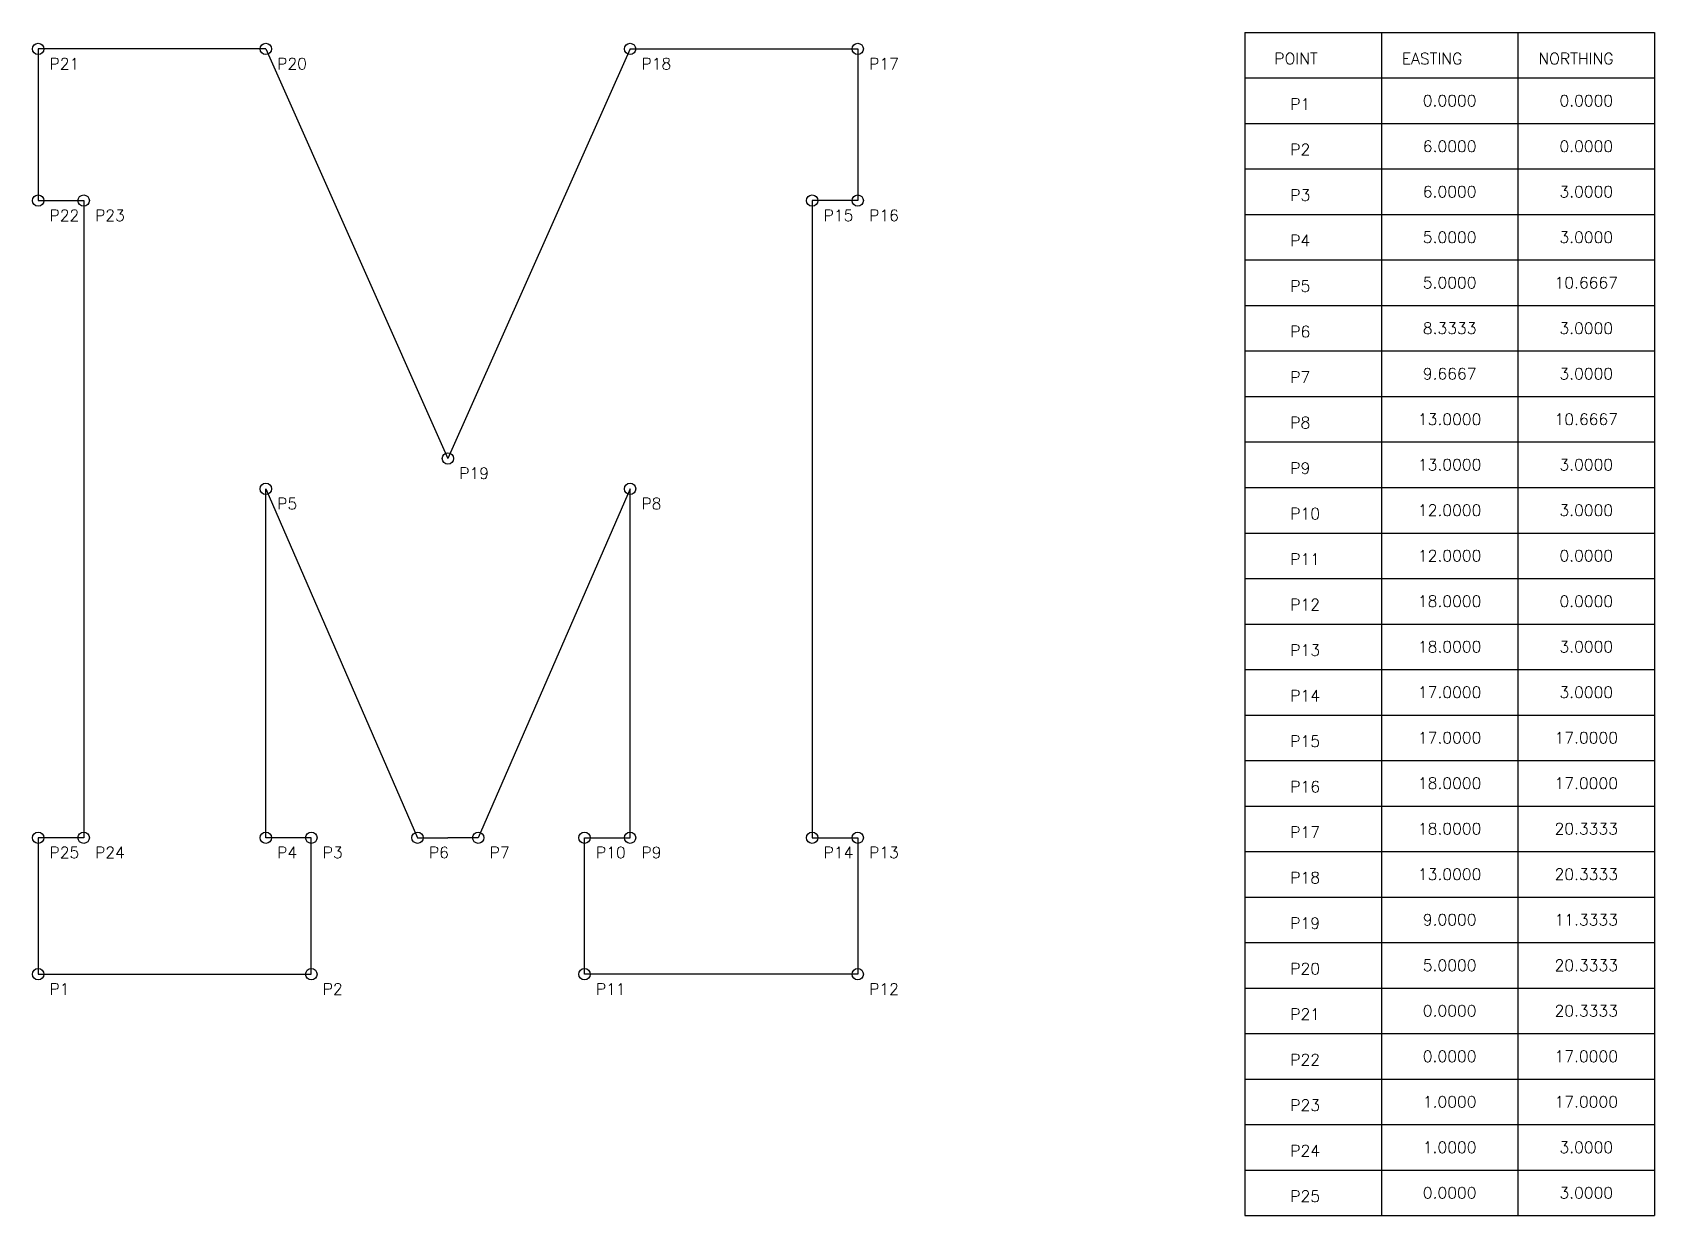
# Model space of a CAD drawing. Header units: inches. Extents: x -0.1 to 35.5, y -5.3 to 20.7.
import ezdxf
from ezdxf.enums import TextEntityAlignment as Align

# ---------------------------------------------------------------- set-up
doc = ezdxf.new("R2010")
doc.units = ezdxf.units.IN
doc.header["$MEASUREMENT"] = 0
doc.layers.add('LETTERE', color=7, linetype='Continuous')
doc.styles.add('romans', font='romans.shx', dxfattribs={"height": 0.25})

msp = doc.modelspace()

# ---------------------------------------------------------------- linework, layer by layer
for p, q in [((26.5, 20.696), (35.5, 20.696)), ((26.5, 20.696), (26.5, 17.696)), ((26.5, 20.696), (26.5, -5.304)), ((29.5, 20.696), (29.5, 17.696)), ((29.5, 20.696), (29.5, -5.304)), ((32.5, 20.696), (32.5, 17.696)), ((32.5, 20.696), (32.5, -5.304)), ((35.5, 20.696), (35.5, 17.696)), ((35.5, 20.696), (35.5, -5.304)), ((26.5, 19.696), (35.5, 19.696)), ((26.5, 18.696), (35.5, 18.696)), ((26.5, 17.696), (35.5, 17.696)), ((26.5, 16.696), (35.5, 16.696)), ((26.5, 15.696), (35.5, 15.696)), ((26.5, 14.696), (35.5, 14.696)), ((26.5, 13.696), (35.5, 13.696)), ((26.5, 12.696), (35.5, 12.696)), ((26.5, 11.696), (35.5, 11.696)), ((26.5, 10.696), (35.5, 10.696)), ((26.5, 9.696), (35.5, 9.696)), ((26.5, 8.696), (35.5, 8.696)), ((26.5, 7.696), (35.5, 7.696)), ((26.5, 6.696), (35.5, 6.696)), ((26.5, 5.696), (35.5, 5.696)), ((26.5, 4.696), (35.5, 4.696)), ((26.5, 3.696), (35.5, 3.696)), ((26.5, 2.696), (35.5, 2.696)), ((26.5, 1.696), (35.5, 1.696)), ((26.5, 0.696), (35.5, 0.696)), ((26.5, -0.304), (35.5, -0.304)), ((26.5, -1.304), (35.5, -1.304)), ((26.5, -2.304), (35.5, -2.304)), ((26.5, -3.304), (35.5, -3.304)), ((26.5, -4.304), (35.5, -4.304)), ((26.5, -5.304), (35.5, -5.304))]:
    msp.add_line(p, q)
at = {"color": 3}
for centre in [(0, 20.333), (5, 20.333), (13, 20.333), (18, 20.333), (0, 17), (1, 17), (17, 17), (18, 17), (9, 11.333), (5, 10.667), (13, 10.667), (0, 3), (1, 3), (5, 3), (6, 3), (8.333, 3), (9.667, 3), (12, 3), (13, 3), (17, 3), (18, 3), (0, 0), (6, 0), (12, 0), (18, 0)]:
    msp.add_circle(centre, 0.125, dxfattribs=at)
at = {"layer": 'LETTERE', "color": 1}
for points in [[(5, 20.333), (0, 20.333), (0, 17), (1, 17), (1, 3), (0, 3), (0, 0), (6, 0), (6, 3), (5, 3), (5, 10.667), (8.333, 3), (9, 3)], [(5, 20.333), (9, 11.333)], [(13, 20.333), (9, 11.333)], [(13, 20.333), (18, 20.333), (18, 17), (17, 17), (17, 3), (18, 3), (18, 0), (12, 0), (12, 3), (13, 3), (13, 10.667), (9.667, 3), (9, 3)]]:
    msp.add_lwpolyline(points, dxfattribs=at)

# ---------------------------------------------------------------- texts
at = {"style": 'romans'}
for s, p in [('P21', (0.25, 19.883)), ('P20', (5.25, 19.883)), ('P18', (13.25, 19.883)), ('P17', (18.25, 19.883)), ('POINT', (27.15, 19.996)), ('EASTING', (29.95, 19.996)), ('NORTHING', (32.95, 19.996)), ('P1', (27.5, 18.996)), ('P2', (27.5, 17.996)), ('P3', (27.5, 16.996)), ('P22', (0.25, 16.55)), ('P23', (1.25, 16.55)), ('P15', (17.25, 16.55)), ('P16', (18.25, 16.55)), ('P4', (27.5, 15.996)), ('P5', (27.5, 14.996)), ('P6', (27.5, 13.996)), ('P7', (27.5, 12.996)), ('P8', (27.5, 11.996)), ('P19', (9.25, 10.883)), ('P9', (27.5, 10.996)), ('P5', (5.25, 10.217)), ('P8', (13.25, 10.217)), ('P10', (27.5, 9.996)), ('P11', (27.5, 8.996)), ('P12', (27.5, 7.996)), ('P13', (27.5, 6.996)), ('P14', (27.5, 5.996)), ('P15', (27.5, 4.996)), ('P16', (27.5, 3.996)), ('P17', (27.5, 2.996)), ('P25', (0.25, 2.55)), ('P24', (1.25, 2.55)), ('P4', (5.25, 2.55)), ('P3', (6.25, 2.55)), ('P6', (8.583, 2.55)), ('P7', (9.917, 2.55)), ('P10', (12.25, 2.55)), ('P9', (13.25, 2.55)), ('P14', (17.25, 2.55)), ('P13', (18.25, 2.55)), ('P18', (27.5, 1.996)), ('P19', (27.5, 0.996)), ('P20', (27.5, -0.004)), ('P1', (0.25, -0.45)), ('P2', (6.25, -0.45)), ('P11', (12.25, -0.45)), ('P12', (18.25, -0.45)), ('P21', (27.5, -1.004)), ('P22', (27.5, -2.004)), ('P23', (27.5, -3.004)), ('P24', (27.5, -4.004)), ('P25', (27.5, -5.004))]:
    msp.add_text(s, height=0.25, dxfattribs=at).set_placement(p)
for s, p in [('0.0000', (31, 19.196)), ('0.0000', (34, 19.196)), ('6.0000', (31, 18.196)), ('0.0000', (34, 18.196)), ('6.0000', (31, 17.196)), ('3.0000', (34, 17.196)), ('5.0000', (31, 16.196)), ('3.0000', (34, 16.196)), ('5.0000', (31, 15.196)), ('10.6667', (34, 15.196)), ('8.3333', (31, 14.196)), ('3.0000', (34, 14.196)), ('9.6667', (31, 13.196)), ('3.0000', (34, 13.196)), ('13.0000', (31, 12.196)), ('10.6667', (34, 12.196)), ('13.0000', (31, 11.196)), ('3.0000', (34, 11.196)), ('12.0000', (31, 10.196)), ('3.0000', (34, 10.196)), ('12.0000', (31, 9.196)), ('0.0000', (34, 9.196)), ('18.0000', (31, 8.196)), ('0.0000', (34, 8.196)), ('18.0000', (31, 7.196)), ('3.0000', (34, 7.196)), ('17.0000', (31, 6.196)), ('3.0000', (34, 6.196)), ('17.0000', (31, 5.196)), ('17.0000', (34, 5.196)), ('18.0000', (31, 4.196)), ('17.0000', (34, 4.196)), ('18.0000', (31, 3.196)), ('20.3333', (34, 3.196)), ('13.0000', (31, 2.196)), ('20.3333', (34, 2.196)), ('9.0000', (31, 1.196)), ('11.3333', (34, 1.196)), ('5.0000', (31, 0.196)), ('20.3333', (34, 0.196)), ('0.0000', (31, -0.804)), ('20.3333', (34, -0.804)), ('0.0000', (31, -1.804)), ('17.0000', (34, -1.804)), ('1.0000', (31, -2.804)), ('17.0000', (34, -2.804)), ('1.0000', (31, -3.804)), ('3.0000', (34, -3.804)), ('0.0000', (31, -4.804)), ('3.0000', (34, -4.804))]:
    msp.add_text(s, height=0.25, dxfattribs=at).set_placement(p, align=Align.MIDDLE_CENTER)

doc.saveas('drawing.dxf')
